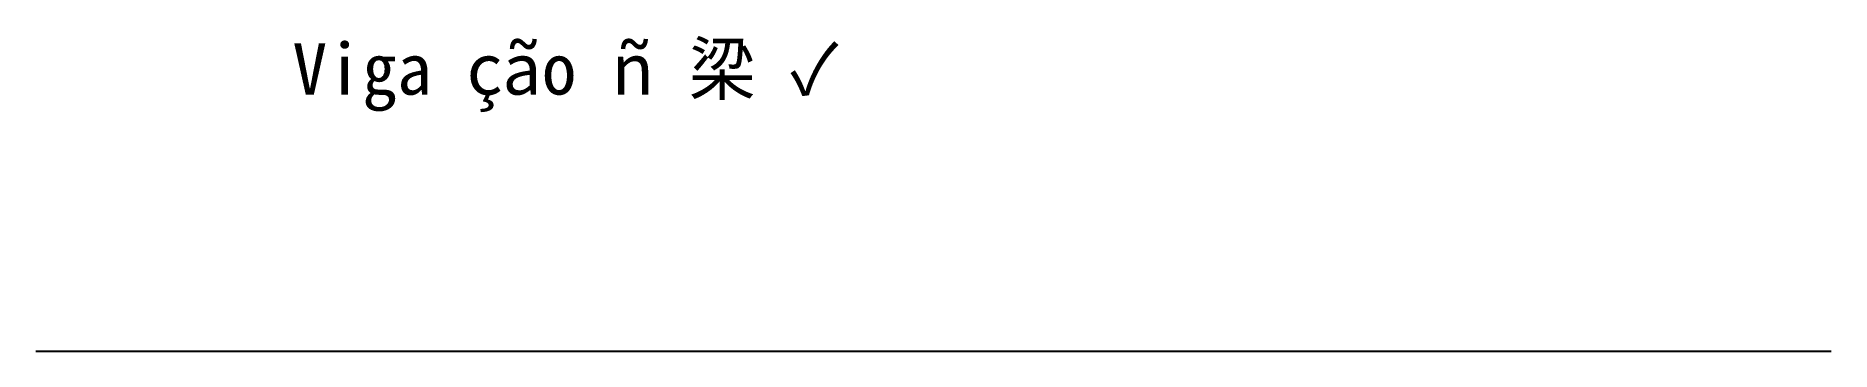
# Model space of a CAD drawing. Header units: metres. Extents: x 0 to 7, y 0 to 1.23.
import ezdxf

# ---------------------------------------------------------------- set-up
doc = ezdxf.new("R2010")
doc.units = ezdxf.units.M
doc.layers.add('VIGAS', color=7, linetype='Continuous')

msp = doc.modelspace()

# ---------------------------------------------------------------- linework, layer by layer
at = {"layer": 'VIGAS'}
msp.add_line((0, 0), (7, 0), dxfattribs=at)

# ---------------------------------------------------------------- texts
msp.add_text('Viga ção ñ 梁 ✓', height=0.2).set_placement((1, 1))

doc.saveas('drawing.dxf')
